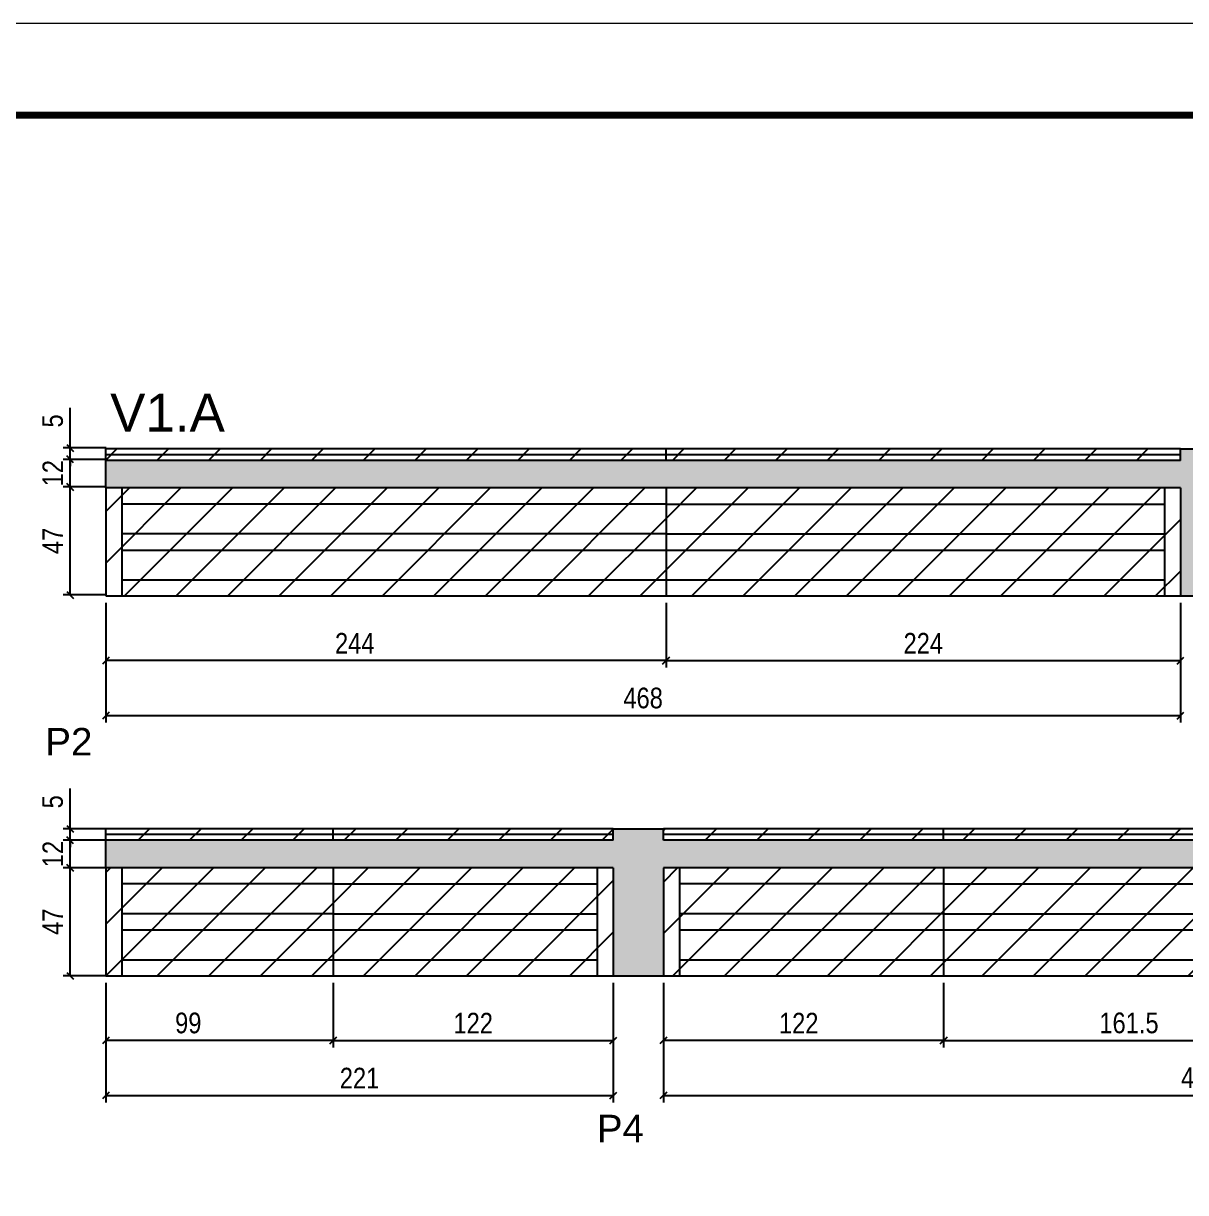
# Model space of a CAD drawing. Extents: x -10448 to -1189, y -11772 to 17235.
# Drawn here: x -8350 to -7843, y 15187 to 15696 of the extents above; entities that cross this region are included whole.
import ezdxf

# ---------------------------------------------------------------- set-up
doc = ezdxf.new("R2010")
doc.units = 0
doc.linetypes.add('DASHED', pattern=[0.75, 0.5, -0.25])
for name, color, linetype in [('5', 5, 'Continuous'), ('COTA', 241, 'Continuous'), ('NOMENCLATURA', 7, 'Continuous'), ('Painéis', 200, 'Continuous'), ('Reaproveitamento', 251, 'Continuous'), ('SARR_2.2x7', 40, 'Continuous'), ('SARR_EDITAR', 141, 'Continuous')]:
    doc.layers.add(name, color=color, linetype=linetype)
doc.layers.add('Folhas', color=255, linetype='Continuous', lineweight=9)
doc.layers.add('SARRAFO DE PRESSAO', color=251, linetype='DASHED', lineweight=9)
doc.styles.add('COTA TECNICA-50', font='techl___.ttf', dxfattribs={"height": 9})
doc.styles.get("Standard").update_dxf_attribs({"font": 'arial.ttf'})
doc.dimstyles.new('COTA PAINEL-50', dxfattribs={"dimtxt": 9, "dimasz": 3, "dimexe": 3, "dimexo": 3, "dimgap": 3, "dimtad": 1, "dimdec": 1, "dimzin": 12, "dimdsep": 46, "dimtxsty": 'COTA TECNICA-50', "dimblk1": 'OBLIQUE', "dimblk2": 'OBLIQUE', "dimsah": 1, "dimcen": 0.9, "dimclrd": 4, "dimclre": 4, "dimclrt": 240, "dimadec": 1, "dimazin": 3, "dimtfac": 1, "dimtdec": 1, "dimtmove": 0, "dimatfit": 3, "dimfxl": 1, "dimtolj": 1, "dimtzin": 12, "dimarcsym": 0})
pattern_1 = [(45, (-139455.783, -9287.877), (-11.2253202, 11.2253202), [])]
pattern_2 = [(50, (-139455.7827, -9287.8767), (5.46554007, -0.47817257), [0.5715, -6.2865]), (355, (-139455.7827, -9287.8767), (-1.05730264, 5.73170536), [0.4572, -5.02921753]), (100.4514447, (-139455.327, -9287.9165), (4.40823741, 5.25353256), [0.48570026, -5.34270734]), (46.1842, (-139455.783, -9286.3527), (8.13237123, -1.26126984), [0.85725, -9.42975]), (96.6355576, (-139455.105, -9286.458), (7.122124, 7.42278374), [0.7285507, -8.01406824]), (351.184151, (-139455.783, -9286.353), (7.122124, 7.42278374), [0.685799, -7.54379196]), (21, (-139455.0207, -9286.7337), (4.54843174, -3.06795595), [0.5715, -6.2865]), (326, (-139455.0207, -9286.7337), (1.85406085, 5.52563898), [0.4572, -5.0292]), (71.451445, (-139454.6417, -9286.9893), (6.40249258, 2.45768307), [0.48570026, -5.34269813]), (37.5, (-139455.7827, -9287.8767), (0.092658098, 2.536651166), [0, -4.96824, 0, -5.1054, 0, -5.04825]), (7.5, (-139455.7827, -9287.8767), (2.004589875, 3.005417245), [0, -2.91084, 0, -4.85394, 0, -1.92405]), (327.5, (-139457.482, -9287.8767), (4.067717855, -0.17186232), [0, -1.905, 0, -5.9436, 0, -7.8867]), (317.5, (-139458.244, -9287.8767), (4.44387544, 0.76279473), [0, -2.4765, 0, -3.94716, 0, -5.6007])]

# ---------------------------------------------------------------- blocks, each defined once
blk = doc.blocks.new('9999999999')
at = {"layer": 'Folhas'}
blk.add_lwpolyline([(98138.98, 34190.21), (99623.98, 34190.21), (99623.98, 35240.21), (98138.98, 35240.21)], close=True, dxfattribs=at)
at = {"layer": 'Folhas', "color": 30, "const_width": 3}
blk.add_lwpolyline([(98213.98, 34230.21), (99583.98, 34230.21), (99583.98, 35200.21), (98213.98, 35200.21)], close=True, dxfattribs=at)
blk = doc.blocks.new('_Oblique')
at = {"color": 0, "linetype": 'ByBlock', "lineweight": -2}
blk.add_line((-0.5, -0.5), (0.5, 0.5), dxfattribs=at)
blk = doc.blocks.new('*D16')
at = {"layer": 'COTA', "color": 4, "linetype": 'ByBlock', "lineweight": -2, "transparency": 16777216}
for p, q in [((-8069.69, 15443.37), (-8069.69, 15415.2)), ((-7845.69, 15443.37), (-7845.69, 15415.2)), ((-8069.69, 15418.2), (-7845.69, 15418.2))]:
    blk.add_line(p, q, dxfattribs=at)
at = {"layer": 'Defpoints', "color": 0, "linetype": 'ByBlock', "transparency": 16777216}
for p in [(-8069.69, 15446.37), (-7845.69, 15446.37), (-7845.69, 15418.2)]:
    blk.add_point(p, dxfattribs=at)
at = {"layer": 'COTA', "color": 4, "linetype": 'ByBlock', "lineweight": -2, "transparency": 16777216, "xscale": 3, "yscale": 3, "zscale": 3, "rotation": 180}
blk.add_blockref('_Oblique', (-8069.69, 15418.2), dxfattribs=at)
at = {"layer": 'COTA', "color": 4, "linetype": 'ByBlock', "lineweight": -2, "transparency": 16777216, "xscale": 3, "yscale": 3, "zscale": 3}
blk.add_blockref('_Oblique', (-7845.69, 15418.2), dxfattribs=at)
at = {"layer": 'COTA', "color": 240, "linetype": 'ByBlock', "transparency": 16777216, "insert": (-7957.69, 15425.76), "char_height": 9, "attachment_point": 5, "style": 'COTA TECNICA-50'}
blk.add_mtext('\\A1;224', dxfattribs=at)
blk = doc.blocks.new('*D17')
at = {"layer": 'COTA', "color": 4, "linetype": 'ByBlock', "lineweight": -2, "transparency": 16777216}
for p, q in [((-8313.69, 15443.37), (-8313.69, 15415.2)), ((-8069.69, 15443.37), (-8069.69, 15415.2)), ((-8069.69, 15418.2), (-8313.69, 15418.2))]:
    blk.add_line(p, q, dxfattribs=at)
at = {"layer": 'Defpoints', "color": 0, "linetype": 'ByBlock', "transparency": 16777216}
for p in [(-8313.69, 15446.37), (-8069.69, 15446.37), (-8313.69, 15418.2)]:
    blk.add_point(p, dxfattribs=at)
at = {"layer": 'COTA', "color": 4, "linetype": 'ByBlock', "lineweight": -2, "transparency": 16777216, "xscale": 3, "yscale": 3, "zscale": 3, "rotation": 180}
blk.add_blockref('_Oblique', (-8313.69, 15418.2), dxfattribs=at)
at = {"layer": 'COTA', "color": 4, "linetype": 'ByBlock', "lineweight": -2, "transparency": 16777216, "xscale": 3, "yscale": 3, "zscale": 3}
blk.add_blockref('_Oblique', (-8069.69, 15418.2), dxfattribs=at)
at = {"layer": 'COTA', "color": 240, "linetype": 'ByBlock', "transparency": 16777216, "insert": (-8205.28, 15425.76), "char_height": 9, "attachment_point": 5, "style": 'COTA TECNICA-50'}
blk.add_mtext('\\A1;244', dxfattribs=at)
blk = doc.blocks.new('*D49')
at = {"layer": 'COTA', "color": 4, "linetype": 'ByBlock', "lineweight": -2, "transparency": 16777216}
for p, q in [((-8313.69, 15443.37), (-8313.69, 15391.27)), ((-7845.69, 15443.37), (-7845.69, 15391.27)), ((-8313.69, 15394.27), (-7845.69, 15394.27))]:
    blk.add_line(p, q, dxfattribs=at)
at = {"layer": 'Defpoints', "color": 0, "linetype": 'ByBlock', "transparency": 16777216}
for p in [(-8313.69, 15446.37), (-7845.69, 15446.37), (-7845.69, 15394.27)]:
    blk.add_point(p, dxfattribs=at)
at = {"layer": 'COTA', "color": 4, "linetype": 'ByBlock', "lineweight": -2, "transparency": 16777216, "xscale": 3, "yscale": 3, "zscale": 3, "rotation": 180}
blk.add_blockref('_Oblique', (-8313.69, 15394.27), dxfattribs=at)
at = {"layer": 'COTA', "color": 4, "linetype": 'ByBlock', "lineweight": -2, "transparency": 16777216, "xscale": 3, "yscale": 3, "zscale": 3}
blk.add_blockref('_Oblique', (-7845.69, 15394.27), dxfattribs=at)
at = {"layer": 'COTA', "color": 240, "linetype": 'ByBlock', "transparency": 16777216, "insert": (-8079.69, 15401.88), "char_height": 9, "attachment_point": 5, "style": 'COTA TECNICA-50'}
blk.add_mtext('\\A1;468', dxfattribs=at)
blk = doc.blocks.new('*D20')
at = {"layer": 'COTA', "color": 4, "linetype": 'ByBlock', "lineweight": -2, "transparency": 16777216}
for p, q in [((-8214.69, 15277.99), (-8214.69, 15249.81)), ((-8092.69, 15277.99), (-8092.69, 15249.81)), ((-8214.69, 15252.81), (-8092.69, 15252.81))]:
    blk.add_line(p, q, dxfattribs=at)
at = {"layer": 'Defpoints', "color": 0, "linetype": 'ByBlock', "transparency": 16777216}
for p in [(-8214.69, 15280.99), (-8092.69, 15280.99), (-8092.69, 15252.81)]:
    blk.add_point(p, dxfattribs=at)
at = {"layer": 'COTA', "color": 4, "linetype": 'ByBlock', "lineweight": -2, "transparency": 16777216, "xscale": 3, "yscale": 3, "zscale": 3, "rotation": 180}
blk.add_blockref('_Oblique', (-8214.69, 15252.81), dxfattribs=at)
at = {"layer": 'COTA', "color": 4, "linetype": 'ByBlock', "lineweight": -2, "transparency": 16777216, "xscale": 3, "yscale": 3, "zscale": 3}
blk.add_blockref('_Oblique', (-8092.69, 15252.81), dxfattribs=at)
at = {"layer": 'COTA', "color": 240, "linetype": 'ByBlock', "transparency": 16777216, "insert": (-8153.69, 15260.37), "char_height": 9, "attachment_point": 5, "style": 'COTA TECNICA-50'}
blk.add_mtext('\\A1;122', dxfattribs=at)
blk = doc.blocks.new('*D21')
at = {"layer": 'COTA', "color": 4, "linetype": 'ByBlock', "lineweight": -2, "transparency": 16777216}
for p, q in [((-8313.69, 15277.99), (-8313.69, 15249.81)), ((-8214.69, 15277.99), (-8214.69, 15249.81)), ((-8214.69, 15252.81), (-8313.69, 15252.81))]:
    blk.add_line(p, q, dxfattribs=at)
at = {"layer": 'Defpoints', "color": 0, "linetype": 'ByBlock', "transparency": 16777216}
for p in [(-8313.69, 15280.99), (-8214.69, 15280.99), (-8313.69, 15252.81)]:
    blk.add_point(p, dxfattribs=at)
at = {"layer": 'COTA', "color": 4, "linetype": 'ByBlock', "lineweight": -2, "transparency": 16777216, "xscale": 3, "yscale": 3, "zscale": 3, "rotation": 180}
blk.add_blockref('_Oblique', (-8313.69, 15252.81), dxfattribs=at)
at = {"layer": 'COTA', "color": 4, "linetype": 'ByBlock', "lineweight": -2, "transparency": 16777216, "xscale": 3, "yscale": 3, "zscale": 3}
blk.add_blockref('_Oblique', (-8214.69, 15252.81), dxfattribs=at)
at = {"layer": 'COTA', "color": 240, "linetype": 'ByBlock', "transparency": 16777216, "insert": (-8277.78, 15260.39), "char_height": 9, "attachment_point": 5, "style": 'COTA TECNICA-50'}
blk.add_mtext('\\A1;99', dxfattribs=at)
blk = doc.blocks.new('*D51')
at = {"layer": 'COTA', "color": 4, "linetype": 'ByBlock', "lineweight": -2, "transparency": 16777216}
for p, q in [((-8313.69, 15277.99), (-8313.69, 15225.89)), ((-8092.69, 15277.99), (-8092.69, 15225.89)), ((-8313.69, 15228.89), (-8092.69, 15228.89))]:
    blk.add_line(p, q, dxfattribs=at)
at = {"layer": 'Defpoints', "color": 0, "linetype": 'ByBlock', "transparency": 16777216}
for p in [(-8313.69, 15280.99), (-8092.69, 15280.99), (-8092.69, 15228.89)]:
    blk.add_point(p, dxfattribs=at)
at = {"layer": 'COTA', "color": 4, "linetype": 'ByBlock', "lineweight": -2, "transparency": 16777216, "xscale": 3, "yscale": 3, "zscale": 3, "rotation": 180}
blk.add_blockref('_Oblique', (-8313.69, 15228.89), dxfattribs=at)
at = {"layer": 'COTA', "color": 4, "linetype": 'ByBlock', "lineweight": -2, "transparency": 16777216, "xscale": 3, "yscale": 3, "zscale": 3}
blk.add_blockref('_Oblique', (-8092.69, 15228.89), dxfattribs=at)
at = {"layer": 'COTA', "color": 240, "linetype": 'ByBlock', "transparency": 16777216, "insert": (-8203.19, 15236.44), "char_height": 9, "attachment_point": 5, "style": 'COTA TECNICA-50'}
blk.add_mtext('\\A1;221', dxfattribs=at)
blk = doc.blocks.new('*D22')
at = {"layer": 'COTA', "color": 4, "linetype": 'ByBlock', "lineweight": -2, "transparency": 16777216}
for p, q in [((-7948.85, 15277.99), (-7948.85, 15249.81)), ((-7787.35, 15277.99), (-7787.35, 15249.81)), ((-7948.85, 15252.81), (-7787.35, 15252.81))]:
    blk.add_line(p, q, dxfattribs=at)
at = {"layer": 'Defpoints', "color": 0, "linetype": 'ByBlock', "transparency": 16777216}
for p in [(-7948.85, 15280.99), (-7787.35, 15280.99), (-7787.35, 15252.81)]:
    blk.add_point(p, dxfattribs=at)
at = {"layer": 'COTA', "color": 4, "linetype": 'ByBlock', "lineweight": -2, "transparency": 16777216, "xscale": 3, "yscale": 3, "zscale": 3, "rotation": 180}
blk.add_blockref('_Oblique', (-7948.85, 15252.81), dxfattribs=at)
at = {"layer": 'COTA', "color": 4, "linetype": 'ByBlock', "lineweight": -2, "transparency": 16777216, "xscale": 3, "yscale": 3, "zscale": 3}
blk.add_blockref('_Oblique', (-7787.35, 15252.81), dxfattribs=at)
at = {"layer": 'COTA', "color": 240, "linetype": 'ByBlock', "transparency": 16777216, "insert": (-7868.1, 15260.41), "char_height": 9, "attachment_point": 5, "style": 'COTA TECNICA-50'}
blk.add_mtext('\\A1;161.5', dxfattribs=at)
blk = doc.blocks.new('*D23')
at = {"layer": 'COTA', "color": 4, "linetype": 'ByBlock', "lineweight": -2, "transparency": 16777216}
for p, q in [((-8070.85, 15277.99), (-8070.85, 15249.81)), ((-7948.85, 15277.99), (-7948.85, 15249.81)), ((-7948.85, 15252.81), (-8070.85, 15252.81))]:
    blk.add_line(p, q, dxfattribs=at)
at = {"layer": 'Defpoints', "color": 0, "linetype": 'ByBlock', "transparency": 16777216}
for p in [(-8070.85, 15280.99), (-7948.85, 15280.99), (-8070.85, 15252.81)]:
    blk.add_point(p, dxfattribs=at)
at = {"layer": 'COTA', "color": 4, "linetype": 'ByBlock', "lineweight": -2, "transparency": 16777216, "xscale": 3, "yscale": 3, "zscale": 3, "rotation": 180}
blk.add_blockref('_Oblique', (-8070.85, 15252.81), dxfattribs=at)
at = {"layer": 'COTA', "color": 4, "linetype": 'ByBlock', "lineweight": -2, "transparency": 16777216, "xscale": 3, "yscale": 3, "zscale": 3}
blk.add_blockref('_Oblique', (-7948.85, 15252.81), dxfattribs=at)
at = {"layer": 'COTA', "color": 240, "linetype": 'ByBlock', "transparency": 16777216, "insert": (-8011.94, 15260.37), "char_height": 9, "attachment_point": 5, "style": 'COTA TECNICA-50'}
blk.add_mtext('\\A1;122', dxfattribs=at)
blk = doc.blocks.new('*D52')
at = {"layer": 'COTA', "color": 4, "linetype": 'ByBlock', "lineweight": -2, "transparency": 16777216}
for p, q in [((-8070.85, 15277.99), (-8070.85, 15225.89)), ((-7602.85, 15277.99), (-7602.85, 15225.89)), ((-8070.85, 15228.89), (-7602.85, 15228.89))]:
    blk.add_line(p, q, dxfattribs=at)
at = {"layer": 'Defpoints', "color": 0, "linetype": 'ByBlock', "transparency": 16777216}
for p in [(-8070.85, 15280.99), (-7602.85, 15280.99), (-7602.85, 15228.89)]:
    blk.add_point(p, dxfattribs=at)
at = {"layer": 'COTA', "color": 4, "linetype": 'ByBlock', "lineweight": -2, "transparency": 16777216, "xscale": 3, "yscale": 3, "zscale": 3, "rotation": 180}
blk.add_blockref('_Oblique', (-8070.85, 15228.89), dxfattribs=at)
at = {"layer": 'COTA', "color": 4, "linetype": 'ByBlock', "lineweight": -2, "transparency": 16777216, "xscale": 3, "yscale": 3, "zscale": 3}
blk.add_blockref('_Oblique', (-7602.85, 15228.89), dxfattribs=at)
at = {"layer": 'COTA', "color": 240, "linetype": 'ByBlock', "transparency": 16777216, "insert": (-7836.85, 15236.5), "char_height": 9, "attachment_point": 5, "style": 'COTA TECNICA-50'}
blk.add_mtext('\\A1;468', dxfattribs=at)
blk = doc.blocks.new('*D24')
at = {"layer": 'COTA', "color": 4, "linetype": 'ByBlock', "lineweight": -2, "transparency": 16777216}
for p, q in [((-8313.52, 15327.99), (-8332.22, 15327.99)), ((-8329.22, 15280.99), (-8329.22, 15327.99)), ((-8313.52, 15280.99), (-8332.22, 15280.99))]:
    blk.add_line(p, q, dxfattribs=at)
at = {"layer": 'Defpoints', "color": 0, "linetype": 'ByBlock', "transparency": 16777216}
for p in [(-8329.22, 15327.99), (-8310.52, 15327.99), (-8310.52, 15280.99)]:
    blk.add_point(p, dxfattribs=at)
at = {"layer": 'COTA', "color": 4, "linetype": 'ByBlock', "lineweight": -2, "transparency": 16777216, "xscale": 3, "yscale": 3, "zscale": 3}
for p, rotation in [((-8329.22, 15327.99), 90), ((-8329.22, 15280.99), 270)]:
    blk.add_blockref('_Oblique', p, dxfattribs=dict(at, rotation=rotation))
at = {"layer": 'COTA', "color": 240, "linetype": 'ByBlock', "transparency": 16777216, "insert": (-8336.79, 15304.49), "char_height": 9, "attachment_point": 5, "rotation": 90, "style": 'COTA TECNICA-50'}
blk.add_mtext('\\A1;47', dxfattribs=at)
blk = doc.blocks.new('*D25')
at = {"layer": 'COTA', "color": 4, "linetype": 'ByBlock', "lineweight": -2, "transparency": 16777216}
for p, q in [((-8313.52, 15339.99), (-8332.22, 15339.99)), ((-8329.22, 15327.99), (-8329.22, 15339.99)), ((-8313.52, 15327.99), (-8332.22, 15327.99))]:
    blk.add_line(p, q, dxfattribs=at)
at = {"layer": 'Defpoints', "color": 0, "linetype": 'ByBlock', "transparency": 16777216}
for p in [(-8329.22, 15339.99), (-8310.52, 15339.99), (-8310.52, 15327.99)]:
    blk.add_point(p, dxfattribs=at)
at = {"layer": 'COTA', "color": 4, "linetype": 'ByBlock', "lineweight": -2, "transparency": 16777216, "xscale": 3, "yscale": 3, "zscale": 3}
for p, rotation in [((-8329.22, 15339.99), 90), ((-8329.22, 15327.99), 270)]:
    blk.add_blockref('_Oblique', p, dxfattribs=dict(at, rotation=rotation))
at = {"layer": 'COTA', "color": 240, "linetype": 'ByBlock', "transparency": 16777216, "insert": (-8336.77, 15333.99), "char_height": 9, "attachment_point": 5, "rotation": 90, "style": 'COTA TECNICA-50'}
blk.add_mtext('\\A1;12', dxfattribs=at)
blk = doc.blocks.new('*D26')
at = {"layer": 'COTA', "color": 4, "linetype": 'ByBlock', "lineweight": -2, "transparency": 16777216}
for p, q in [((-8329.22, 15344.99), (-8329.22, 15362.48)), ((-8313.52, 15344.99), (-8332.22, 15344.99)), ((-8329.22, 15339.99), (-8329.22, 15344.99)), ((-8313.52, 15339.99), (-8332.22, 15339.99)), ((-8329.22, 15339.99), (-8329.22, 15336.99))]:
    blk.add_line(p, q, dxfattribs=at)
at = {"layer": 'Defpoints', "color": 0, "linetype": 'ByBlock', "transparency": 16777216}
for p in [(-8329.22, 15344.99), (-8310.52, 15344.99), (-8310.52, 15339.99)]:
    blk.add_point(p, dxfattribs=at)
at = {"layer": 'COTA', "color": 4, "linetype": 'ByBlock', "lineweight": -2, "transparency": 16777216, "xscale": 3, "yscale": 3, "zscale": 3}
for p, rotation in [((-8329.22, 15344.99), 270), ((-8329.22, 15339.99), 90)]:
    blk.add_blockref('_Oblique', p, dxfattribs=dict(at, rotation=rotation))
at = {"layer": 'COTA', "color": 240, "linetype": 'ByBlock', "transparency": 16777216, "insert": (-8336.82, 15356.74), "char_height": 9, "attachment_point": 5, "rotation": 90, "style": 'COTA TECNICA-50'}
blk.add_mtext('\\A1;5', dxfattribs=at)
blk = doc.blocks.new('*D29')
at = {"layer": 'COTA', "color": 4, "linetype": 'ByBlock', "lineweight": -2, "transparency": 16777216}
for p, q in [((-8313.52, 15493.82), (-8332.22, 15493.82)), ((-8329.22, 15446.82), (-8329.22, 15493.82)), ((-8313.52, 15446.82), (-8332.22, 15446.82))]:
    blk.add_line(p, q, dxfattribs=at)
at = {"layer": 'Defpoints', "color": 0, "linetype": 'ByBlock', "transparency": 16777216}
for p in [(-8329.22, 15493.82), (-8310.52, 15493.82), (-8310.52, 15446.82)]:
    blk.add_point(p, dxfattribs=at)
at = {"layer": 'COTA', "color": 4, "linetype": 'ByBlock', "lineweight": -2, "transparency": 16777216, "xscale": 3, "yscale": 3, "zscale": 3}
for p, rotation in [((-8329.22, 15493.82), 90), ((-8329.22, 15446.82), 270)]:
    blk.add_blockref('_Oblique', p, dxfattribs=dict(at, rotation=rotation))
at = {"layer": 'COTA', "color": 240, "linetype": 'ByBlock', "transparency": 16777216, "insert": (-8336.79, 15470.32), "char_height": 9, "attachment_point": 5, "rotation": 90, "style": 'COTA TECNICA-50'}
blk.add_mtext('\\A1;47', dxfattribs=at)
blk = doc.blocks.new('*D30')
at = {"layer": 'COTA', "color": 4, "linetype": 'ByBlock', "lineweight": -2, "transparency": 16777216}
for p, q in [((-8313.52, 15505.82), (-8332.22, 15505.82)), ((-8329.22, 15493.82), (-8329.22, 15505.82)), ((-8313.52, 15493.82), (-8332.22, 15493.82))]:
    blk.add_line(p, q, dxfattribs=at)
at = {"layer": 'Defpoints', "color": 0, "linetype": 'ByBlock', "transparency": 16777216}
for p in [(-8329.22, 15505.82), (-8310.52, 15505.82), (-8310.52, 15493.82)]:
    blk.add_point(p, dxfattribs=at)
at = {"layer": 'COTA', "color": 4, "linetype": 'ByBlock', "lineweight": -2, "transparency": 16777216, "xscale": 3, "yscale": 3, "zscale": 3}
for p, rotation in [((-8329.22, 15505.82), 90), ((-8329.22, 15493.82), 270)]:
    blk.add_blockref('_Oblique', p, dxfattribs=dict(at, rotation=rotation))
at = {"layer": 'COTA', "color": 240, "linetype": 'ByBlock', "transparency": 16777216, "insert": (-8336.77, 15499.82), "char_height": 9, "attachment_point": 5, "rotation": 90, "style": 'COTA TECNICA-50'}
blk.add_mtext('\\A1;12', dxfattribs=at)
blk = doc.blocks.new('*D31')
at = {"layer": 'COTA', "color": 4, "linetype": 'ByBlock', "lineweight": -2, "transparency": 16777216}
for p, q in [((-8329.22, 15510.82), (-8329.22, 15528.31)), ((-8313.52, 15510.82), (-8332.22, 15510.82)), ((-8329.22, 15505.82), (-8329.22, 15510.82)), ((-8313.52, 15505.82), (-8332.22, 15505.82)), ((-8329.22, 15505.82), (-8329.22, 15502.82))]:
    blk.add_line(p, q, dxfattribs=at)
at = {"layer": 'Defpoints', "color": 0, "linetype": 'ByBlock', "transparency": 16777216}
for p in [(-8329.22, 15510.82), (-8310.52, 15510.82), (-8310.52, 15505.82)]:
    blk.add_point(p, dxfattribs=at)
at = {"layer": 'COTA', "color": 4, "linetype": 'ByBlock', "lineweight": -2, "transparency": 16777216, "xscale": 3, "yscale": 3, "zscale": 3}
for p, rotation in [((-8329.22, 15510.82), 270), ((-8329.22, 15505.82), 90)]:
    blk.add_blockref('_Oblique', p, dxfattribs=dict(at, rotation=rotation))
at = {"layer": 'COTA', "color": 240, "linetype": 'ByBlock', "transparency": 16777216, "insert": (-8336.82, 15522.57), "char_height": 9, "attachment_point": 5, "rotation": 90, "style": 'COTA TECNICA-50'}
blk.add_mtext('\\A1;5', dxfattribs=at)

msp = doc.modelspace()

# ---------------------------------------------------------------- hatches: boundary and pattern name
at = {"layer": 'COTA', "linetype": 'ByBlock'}
h = msp.add_hatch(dxfattribs=at)
h.set_pattern_fill('AR-CONC', color=256, scale=0.03)
h.set_pattern_definition(pattern_2)
h.paths.add_polyline_path([(-7845.69, 15446.37), (-7819.49, 15446.37), (-7819.49, 15493.37), (-7572.49, 15493.37), (-7572.49, 15505.37), (-7819.49, 15505.37), (-7819.49, 15510.37), (-7845.69, 15510.37), (-7845.69, 15505.37), (-8313.69, 15505.37), (-8313.69, 15493.37), (-7845.69, 15493.37)])
h = msp.add_hatch(dxfattribs=at)
h.set_pattern_fill('AR-CONC', color=256, scale=0.03)
h.set_pattern_definition(pattern_2)
h.paths.add_polyline_path([(-8092.69, 15280.99), (-8070.85, 15280.99), (-8070.85, 15327.99), (-7787.35, 15327.99), (-7602.85, 15327.99), (-7602.85, 15339.99), (-7787.35, 15339.99), (-8070.85, 15339.99), (-8070.85, 15344.99), (-8092.69, 15344.99), (-8092.69, 15339.99), (-8313.69, 15339.99), (-8313.69, 15327.99), (-8092.69, 15327.99)])
at = {"layer": 'Reaproveitamento', "linetype": 'ByBlock'}
h = msp.add_hatch(dxfattribs=at)
h.set_pattern_fill('ANSI31', color=256, scale=5)
h.set_pattern_definition(pattern_1)
h.paths.add_polyline_path([(-8313.69, 15510.37), (-8313.69, 15505.37), (-8069.69, 15505.37), (-8069.69, 15510.37)])
h = msp.add_hatch(dxfattribs=at)
h.set_pattern_fill('ANSI31', color=256, scale=5)
h.set_pattern_definition(pattern_1)
h.paths.add_polyline_path([(-7845.69, 15505.37), (-7845.69, 15510.37), (-8069.69, 15510.37), (-8069.69, 15505.37)])
h = msp.add_hatch(dxfattribs=at)
h.set_pattern_fill('ANSI31', color=256, scale=5)
h.set_pattern_definition(pattern_1)
h.paths.add_polyline_path([(-8313.69, 15493.37), (-8313.69, 15446.37), (-8069.69, 15446.37), (-8069.69, 15493.37)])
h = msp.add_hatch(dxfattribs=at)
h.set_pattern_fill('ANSI31', color=256, scale=5)
h.set_pattern_definition(pattern_1)
h.paths.add_polyline_path([(-7845.69, 15446.37), (-7845.69, 15493.37), (-8069.69, 15493.37), (-8069.69, 15446.37)])
h = msp.add_hatch(dxfattribs=at)
h.set_pattern_fill('ANSI31', color=256, scale=5)
h.set_pattern_definition(pattern_1)
h.paths.add_polyline_path([(-8214.69, 15339.99), (-8214.69, 15344.99), (-8313.69, 15344.99), (-8313.69, 15339.99)])
h = msp.add_hatch(dxfattribs=at)
h.set_pattern_fill('ANSI31', color=256, scale=5)
h.set_pattern_definition(pattern_1)
h.paths.add_polyline_path([(-8214.69, 15344.99), (-8214.69, 15339.99), (-8092.69, 15339.99), (-8092.69, 15344.99)])
h = msp.add_hatch(dxfattribs=at)
h.set_pattern_fill('ANSI31', color=256, scale=5)
h.set_pattern_definition(pattern_1)
h.paths.add_polyline_path([(-7948.85, 15339.99), (-7948.85, 15344.99), (-8070.85, 15344.99), (-8070.85, 15339.99)])
h = msp.add_hatch(dxfattribs=at)
h.set_pattern_fill('ANSI31', color=256, scale=5)
h.set_pattern_definition(pattern_1)
h.paths.add_polyline_path([(-7787.35, 15339.99), (-7787.35, 15344.99), (-7948.85, 15344.99), (-7948.85, 15339.99)])
h = msp.add_hatch(dxfattribs=at)
h.set_pattern_fill('ANSI31', color=256, scale=5)
h.set_pattern_definition(pattern_1)
h.paths.add_polyline_path([(-8214.69, 15280.99), (-8214.69, 15327.99), (-8313.69, 15327.99), (-8313.69, 15280.99)])
h = msp.add_hatch(dxfattribs=at)
h.set_pattern_fill('ANSI31', color=256, scale=5)
h.set_pattern_definition(pattern_1)
h.paths.add_polyline_path([(-8214.69, 15327.99), (-8214.69, 15280.99), (-8092.69, 15280.99), (-8092.69, 15327.99)])
h = msp.add_hatch(dxfattribs=at)
h.set_pattern_fill('ANSI31', color=256, scale=5)
h.set_pattern_definition(pattern_1)
h.paths.add_polyline_path([(-7948.85, 15280.99), (-7948.85, 15327.99), (-8070.85, 15327.99), (-8070.85, 15280.99)])
h = msp.add_hatch(dxfattribs=at)
h.set_pattern_fill('ANSI31', color=256, scale=5)
h.set_pattern_definition(pattern_1)
h.paths.add_polyline_path([(-7948.85, 15280.99), (-7787.35, 15280.99), (-7787.35, 15327.99), (-7948.85, 15327.99)])

# ---------------------------------------------------------------- linework, layer by layer
at = {"layer": 'COTA', "linetype": 'ByBlock'}
for p, q in [((-7845.69, 15510.37), (-7819.49, 15510.37)), ((-8313.69, 15493.37), (-8313.69, 15505.37)), ((-8313.69, 15493.37), (-8313.69, 15505.37)), ((-7845.69, 15446.37), (-7819.49, 15446.37)), ((-8092.69, 15344.99), (-8070.85, 15344.99)), ((-8313.69, 15327.99), (-8313.69, 15339.99)), ((-8313.69, 15327.99), (-8313.69, 15339.99)), ((-8092.69, 15280.99), (-8070.85, 15280.99))]:
    msp.add_line(p, q, dxfattribs=at)
at = {"layer": 'Painéis', "linetype": 'Continuous'}
for p, q in [((-8313.69, 15505.37), (-8313.69, 15510.37)), ((-8069.69, 15505.37), (-8069.69, 15510.37)), ((-7845.69, 15505.37), (-7845.69, 15510.37)), ((-8313.69, 15493.37), (-8313.69, 15446.37)), ((-8069.69, 15493.37), (-8069.69, 15446.37)), ((-7845.69, 15493.37), (-7845.69, 15446.37)), ((-8313.69, 15339.99), (-8313.69, 15344.99)), ((-8214.69, 15339.99), (-8214.69, 15344.99)), ((-8092.69, 15339.99), (-8092.69, 15344.99)), ((-8070.85, 15339.99), (-8070.85, 15344.99)), ((-7948.85, 15339.99), (-7948.85, 15344.99)), ((-8313.69, 15327.99), (-8313.69, 15280.99)), ((-8214.69, 15327.99), (-8214.69, 15280.99)), ((-8092.69, 15327.99), (-8092.69, 15280.99)), ((-8070.85, 15327.99), (-8070.85, 15280.99)), ((-7948.85, 15327.99), (-7948.85, 15280.99))]:
    msp.add_line(p, q, dxfattribs=at)
for points in [[(-7845.69, 15510.37), (-8313.69, 15510.37)], [(-7845.69, 15505.37), (-8313.69, 15505.37)], [(-7845.69, 15493.37), (-8313.69, 15493.37)], [(-8313.69, 15446.37), (-7845.69, 15446.37)], [(-8092.69, 15344.99), (-8313.69, 15344.99)], [(-7787.35, 15344.99), (-8070.85, 15344.99)], [(-8092.69, 15339.99), (-8313.69, 15339.99)], [(-7787.35, 15339.99), (-8070.85, 15339.99)], [(-8092.69, 15327.99), (-8313.69, 15327.99)], [(-7787.35, 15327.99), (-8070.85, 15327.99)], [(-8313.69, 15280.99), (-8092.69, 15280.99)], [(-8070.85, 15280.99), (-7787.35, 15280.99)]]:
    msp.add_lwpolyline(points, dxfattribs=at)
at = {"layer": 'SARR_2.2x7', "linetype": 'Continuous'}
for p, q in [((-8306.69, 15493.37), (-8306.69, 15446.37)), ((-7852.69, 15493.37), (-7852.69, 15446.37)), ((-8069.69, 15486.37), (-7852.69, 15486.37)), ((-8069.69, 15473.37), (-7852.69, 15473.37)), ((-8069.69, 15466.37), (-7852.69, 15466.37)), ((-8069.69, 15453.37), (-7852.69, 15453.37)), ((-8306.69, 15327.99), (-8306.69, 15280.99)), ((-8099.69, 15327.99), (-8099.69, 15280.99)), ((-8063.85, 15327.99), (-8063.85, 15280.99)), ((-8214.69, 15320.99), (-8099.69, 15320.99)), ((-7948.85, 15320.99), (-7794.35, 15320.99)), ((-8214.69, 15307.99), (-8099.69, 15307.99)), ((-7948.85, 15307.99), (-7794.35, 15307.99)), ((-8214.69, 15300.99), (-8099.69, 15300.99)), ((-7948.85, 15300.99), (-7794.35, 15300.99)), ((-8214.69, 15287.99), (-8099.69, 15287.99)), ((-7948.85, 15287.99), (-7794.35, 15287.99))]:
    msp.add_line(p, q, dxfattribs=at)
for points in [[(-8069.69, 15486.37), (-8306.69, 15486.37)], [(-8069.69, 15473.37), (-8306.69, 15473.37)], [(-8306.69, 15466.37), (-8069.69, 15466.37)], [(-8306.69, 15453.37), (-8069.69, 15453.37)], [(-8214.69, 15320.99), (-8306.69, 15320.99)], [(-7948.85, 15320.99), (-8063.85, 15320.99)], [(-8214.69, 15307.99), (-8306.69, 15307.99)], [(-7948.85, 15307.99), (-8063.85, 15307.99)], [(-8306.69, 15300.99), (-8214.69, 15300.99)], [(-8063.85, 15300.99), (-7948.85, 15300.99)], [(-8306.69, 15287.99), (-8214.69, 15287.99)], [(-8063.85, 15287.99), (-7948.85, 15287.99)]]:
    msp.add_lwpolyline(points, dxfattribs=at)
at = {"layer": 'SARR_EDITAR', "linetype": 'Continuous'}
for points in [[(-7845.69, 15507.87), (-8313.69, 15507.87)], [(-8092.69, 15342.49), (-8313.69, 15342.49)], [(-7787.35, 15342.49), (-8070.85, 15342.49)]]:
    msp.add_lwpolyline(points, dxfattribs=at)

# ---------------------------------------------------------------- block references
at = {"layer": 'SARRAFO DE PRESSAO', "color": 6, "linetype": 'ByBlock'}
msp.add_blockref('9999999999', (-106988.76, -19544.55), dxfattribs=at)

# ---------------------------------------------------------------- texts
at = {"layer": '5', "linetype": 'Continuous'}
for s, p in [('P2', (-8340.03, 15376.9)), ('P4', (-8099.83, 15208.48))]:
    msp.add_text(s, height=12, rotation=0, dxfattribs=at).set_placement(p)
at = {"layer": 'NOMENCLATURA', "linetype": 'Continuous'}
msp.add_text('V1.A', height=16.5, dxfattribs=at).set_placement((-8311.8, 15517.94))

# ---------------------------------------------------------------- dimensions: what is measured, and where the dimension line sits
at = {"layer": 'COTA', "linetype": 'ByBlock'}
for base, p1, p2, picture, middle in [((-8329.22, 15510.82), (-8310.52, 15505.82), (-8310.52, 15510.82), '*D31', (-8336.82, 15522.57)), ((-8329.22, 15493.82), (-8310.52, 15446.82), (-8310.52, 15493.82), '*D29', (-8336.79, 15470.32)), ((-8329.22, 15344.99), (-8310.52, 15339.99), (-8310.52, 15344.99), '*D26', (-8336.82, 15356.74)), ((-8329.22, 15327.99), (-8310.52, 15280.99), (-8310.52, 15327.99), '*D24', (-8336.79, 15304.49))]:
    dim = msp.add_linear_dim(base=base, p1=p1, p2=p2, angle=90, dimstyle='COTA PAINEL-50', dxfattribs=at)
    dim.commit()
    dim.dimension.update_dxf_attribs({"geometry": picture, "text_midpoint": middle})
for base, p1, p2, picture, middle in [((-8329.22, 15505.82), (-8310.52, 15493.82), (-8310.52, 15505.82), '*D30', (-8329.22, 15499.82)), ((-8329.22, 15339.99), (-8310.52, 15327.99), (-8310.52, 15339.99), '*D25', (-8329.22, 15333.99))]:
    dim = msp.add_linear_dim(base=base, p1=p1, p2=p2, angle=90, dimstyle='COTA PAINEL-50', dxfattribs=at)
    dim.commit()
    dim.dimension.update_dxf_attribs({"geometry": picture, "text_midpoint": middle, "dimtype": 160})
for base, p1, p2, picture, middle in [((-8313.69, 15418.2), (-8069.69, 15446.37), (-8313.69, 15446.37), '*D17', (-8205.28, 15418.2)), ((-8313.69, 15252.81), (-8214.69, 15280.99), (-8313.69, 15280.99), '*D21', (-8277.78, 15252.81)), ((-8070.85, 15252.81), (-7948.85, 15280.99), (-8070.85, 15280.99), '*D23', (-8011.94, 15252.81))]:
    dim = msp.add_linear_dim(base=base, p1=p1, p2=p2, dimstyle='COTA PAINEL-50', override={"dimarcsym": 1}, dxfattribs=at)
    dim.commit()
    dim.dimension.update_dxf_attribs({"geometry": picture, "text_midpoint": middle, "dimtype": 160})
for base, p1, p2, picture, middle in [((-7845.69, 15394.27), (-8313.69, 15446.37), (-7845.69, 15446.37), '*D49', (-8079.69, 15401.88)), ((-7845.69, 15418.2), (-8069.69, 15446.37), (-7845.69, 15446.37), '*D16', (-7957.69, 15425.76)), ((-8092.69, 15228.89), (-8313.69, 15280.99), (-8092.69, 15280.99), '*D51', (-8203.19, 15236.44)), ((-8092.69, 15252.81), (-8214.69, 15280.99), (-8092.69, 15280.99), '*D20', (-8153.69, 15260.37)), ((-7602.85, 15228.89), (-8070.85, 15280.99), (-7602.85, 15280.99), '*D52', (-7836.85, 15236.5)), ((-7787.35, 15252.81), (-7948.85, 15280.99), (-7787.35, 15280.99), '*D22', (-7868.1, 15260.41))]:
    dim = msp.add_linear_dim(base=base, p1=p1, p2=p2, dimstyle='COTA PAINEL-50', override={"dimarcsym": 1}, dxfattribs=at)
    dim.commit()
    dim.dimension.update_dxf_attribs({"geometry": picture, "text_midpoint": middle})

doc.saveas('drawing.dxf')
